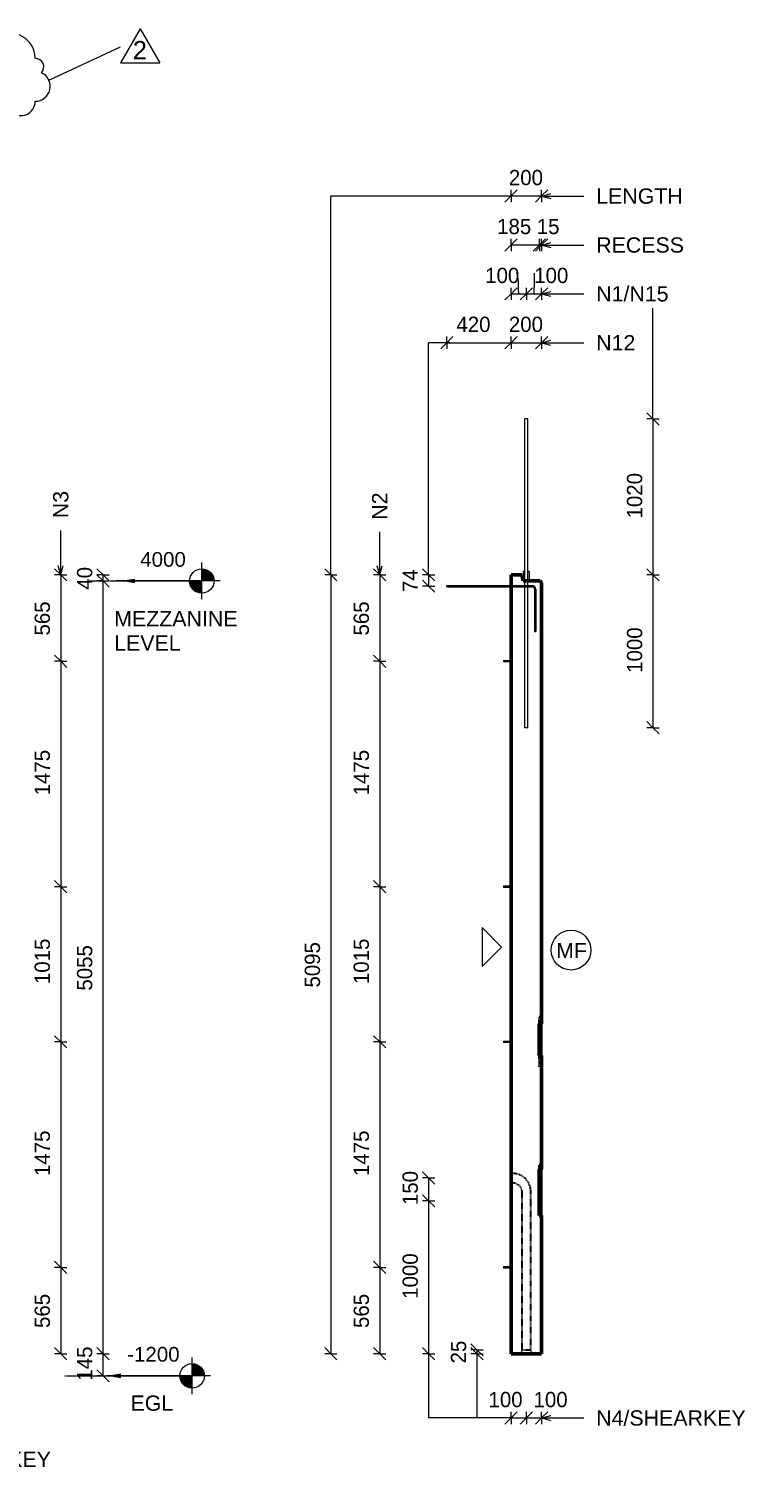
# Model space of a CAD drawing. Header units: millimetres. Extents: x -981 to 10210, y -2138 to 7756.
# Drawn here: x 5523 to 10210, y -2138 to 7272 of the extents above; entities that cross this region are included whole.
import ezdxf

# ---------------------------------------------------------------- set-up
doc = ezdxf.new("R2010")
doc.units = ezdxf.units.MM
doc.linetypes.add('Dash', pattern=[6.36, 3.18, -3.18])
doc.linetypes.add('Hidden', pattern=[7.14, 4.76, -2.38])
for name, color, linetype, lineweight in [('A-ANNO-DIMS', 211, 'Continuous', 9), ('A-ANNO-DIMS-40', 211, 'Continuous', 9), ('A-DETL-HDLN', 90, 'Hidden', 18), ('A-DETL-THIN', 151, 'Continuous', 18), ('A-GENM', 13, 'Continuous', 18), ('A-WALL', 113, 'Continuous', 25), ('A-WALL-HDLN', 110, 'Dash', 25), ('G-ANNO-DIMS', 111, 'Continuous', 9), ('G-ANNO-REVC', 71, 'Continuous', 9), ('G-ANNO-REVC-IDEN', 71, 'Continuous', 9), ('G-ANNO-TEXT', 231, 'Continuous', 9), ('S-RBAR', 171, 'Continuous', 18)]:
    doc.layers.add(name, color=color, linetype=linetype, lineweight=lineweight)
doc.styles.add('Arial_1', font='arial.ttf', dxfattribs={"height": 100})
doc.styles.add('Arial_2', font='arial.ttf', dxfattribs={"height": 96})
doc.styles.add('Arial_3', font='arial.ttf', dxfattribs={"height": 120})
doc.styles.add('Nirmala UI Semilight', font='NirmalaS.ttf', dxfattribs={"height": 100})
doc.dimstyles.new('Arrow_Filled_-_2_5_NI_UI', dxfattribs={"dimscale": 304.8, "dimtxt": 104.736395, "dimasz": 0.262467, "dimexe": 0.131234, "dimexo": 0.0625, "dimgap": 0.131234, "dimtad": 1, "dimdec": 4, "dimzin": 0, "dimdsep": 46, "dimtxsty": 'Nirmala UI Semilight', "dimblk1": 'OBLIQUE', "dimblk2": 'OBLIQUE', "dimsah": 1, "dimcen": 0.09, "dimazin": 0, "dimtfac": 1, "dimtdec": 4, "dimtix": 1, "dimtmove": 0, "dimatfit": 3, "dimfxl": 0.131234, "dimfxlon": 1, "dimtvp": 1, "dimtolj": 1, "dimtzin": 0, "dimarcsym": 2})
doc.dimstyles.new('Arrow_Filled_-_2_5_NI_UI_1', dxfattribs={"dimscale": 304.8, "dimtxt": 104.736395, "dimasz": 0.262467, "dimexe": 0.131234, "dimexo": 0.0625, "dimgap": 0.131234, "dimtad": 1, "dimdec": 4, "dimzin": 0, "dimdsep": 46, "dimtxsty": 'Nirmala UI Semilight', "dimblk1": 'OBLIQUE', "dimblk2": 'OBLIQUE', "dimsah": 1, "dimcen": 0.09, "dimazin": 0, "dimtfac": 1, "dimtdec": 4, "dimtix": 1, "dimtmove": 1, "dimatfit": 3, "dimfxl": 0.131234, "dimfxlon": 1, "dimtvp": 1, "dimtolj": 1, "dimtzin": 0, "dimarcsym": 2})
doc.dimstyles.new('Arrow_Filled_-_2_5_NI_UI_2', dxfattribs={"dimscale": 304.8, "dimtxt": 104.736395, "dimasz": 0.262467, "dimexe": 0.131234, "dimexo": 0.0625, "dimgap": 0.131234, "dimtad": 1, "dimdec": 4, "dimzin": 0, "dimdsep": 46, "dimtxsty": 'Nirmala UI Semilight', "dimblk1": 'OBLIQUE', "dimblk2": 'OBLIQUE', "dimsah": 1, "dimcen": 0.09, "dimazin": 0, "dimtfac": 1, "dimtdec": 4, "dimtix": 1, "dimtmove": 2, "dimatfit": 3, "dimfxl": 0.131234, "dimfxlon": 1, "dimtvp": 1, "dimtolj": 1, "dimtzin": 0, "dimarcsym": 2})

# ---------------------------------------------------------------- blocks, each defined once
blk = doc.blocks.new('RR spread anchor face based - RR-SA-2_5-150-1726819-Elevation Right')
at = {"layer": 'A-GENM'}
for p, q in [((17885.4, 3140), (17890.4, 3140)), ((17885.4, 3140), (17885.4, 3130)), ((17890.4, 3130), (17885.4, 3130)), ((17890.4, 3140), (17935.4, 3140)), ((17890.4, 3140), (17890.4, 3130)), ((17935.4, 3130), (17890.4, 3130))]:
    blk.add_line(p, q, dxfattribs=at)
blk = doc.blocks.new('RR spread anchor face based - RR-SA-4_0-180-1726831-Elevation Right')
at = {"layer": 'A-GENM'}
for p, q in [((18017.9, 3722.8), (18015.4, 3717.8)), ((18015.4, 3717.8), (18015.4, 3660.2)), ((18025.4, 3722.8), (18017.9, 3722.8)), ((18052.9, 3722.8), (18045.4, 3722.8)), ((18055.4, 3717.8), (18052.9, 3722.8)), ((18055.4, 3660), (18055.4, 3717.8))]:
    blk.add_line(p, q, dxfattribs=at)
blk = doc.blocks.new('Spot Elevations - M_Spot Elevation - Target Filled-10609-Elevation Front')
at = {"layer": 'G-ANNO-DIMS'}
h = blk.add_hatch(color=256, dxfattribs=at)
edge = h.paths.add_edge_path()
edge.add_line((6591.6, -1540), (6671.6, -1540))
edge.add_arc((6591.6, -1540), 80, 0, 90)
edge.add_line((6591.6, -1460), (6591.6, -1540))
h = blk.add_hatch(color=256, dxfattribs=at)
edge = h.paths.add_edge_path()
edge.add_line((6591.6, -1540), (6511.6, -1540))
edge.add_arc((6591.6, -1540), 80, 180, 270)
edge.add_line((6591.6, -1620), (6591.6, -1540))
for p, q in [((6591.6, -1660), (6591.6, -1420)), ((6711.6, -1540), (6031.6, -1540))]:
    blk.add_line(p, q, dxfattribs=at)
blk.add_circle((6591.6, -1540), 80, dxfattribs=at)
blk = doc.blocks.new('DIMBLOCK56-Elevation Front')
at = {"layer": 'A-ANNO-DIMS-40'}
for p, q in [((6008.9, -1395), (5968.9, -1355)), ((6008.9, -1395), (5968.9, -1395)), ((6008.9, -1540), (6008.9, -1395)), ((6008.9, -1395), (6048.9, -1435)), ((6008.9, -1395), (6048.9, -1395)), ((6008.9, -1540), (5968.9, -1500)), ((6008.9, -1540), (5968.9, -1540)), ((6008.9, -1540), (6048.9, -1580)), ((6008.9, -1540), (6048.9, -1540))]:
    blk.add_line(p, q, dxfattribs=at)
at = {"layer": 'A-ANNO-DIMS-40', "color": 0, "insert": (5838.4, -1571.3), "char_height": 100, "width": 249.082, "attachment_point": 1, "rotation": 90, "line_spacing_factor": 1.142579, "style": 'Nirmala UI Semilight'}
blk.add_mtext('145', dxfattribs=at)
blk = doc.blocks.new('_Oblique')
at = {"color": 0, "linetype": 'ByBlock', "lineweight": -2}
blk.add_line((-0.5, -0.5), (0.5, 0.5), dxfattribs=at)
blk = doc.blocks.new('DIMBLOCK57-Elevation Front')
at = {"layer": 'A-ANNO-DIMS-40'}
for p, q in [((6008.9, 3660), (5968.9, 3700)), ((6008.9, 3660), (5968.9, 3660)), ((6008.9, -1395), (6008.9, 3660)), ((6008.9, 3660), (6048.9, 3620)), ((6008.9, 3660), (6048.9, 3660)), ((6008.9, -1395), (5968.9, -1355)), ((6008.9, -1395), (5968.9, -1395)), ((6008.9, -1395), (6048.9, -1435)), ((6008.9, -1395), (6048.9, -1395))]:
    blk.add_line(p, q, dxfattribs=at)
at = {"layer": 'A-ANNO-DIMS-40', "color": 0, "insert": (5838.4, 980.2), "char_height": 100, "width": 365.625, "attachment_point": 1, "rotation": 90, "line_spacing_factor": 1.142579, "style": 'Nirmala UI Semilight'}
blk.add_mtext('5055', dxfattribs=at)
blk = doc.blocks.new('DIMBLOCK58-Elevation Front')
at = {"layer": 'A-ANNO-DIMS-40'}
for p, q in [((6008.9, 3700), (5968.9, 3740)), ((6008.9, 3700), (5968.9, 3700)), ((6008.9, 3660), (5968.9, 3700)), ((6008.9, 3660), (6008.9, 3700)), ((6008.9, 3700), (6048.9, 3660)), ((6008.9, 3700), (6048.9, 3700)), ((6008.9, 3660), (5968.9, 3660)), ((6008.9, 3660), (6048.9, 3620)), ((6008.9, 3660), (6048.9, 3660))]:
    blk.add_line(p, q, dxfattribs=at)
at = {"layer": 'A-ANNO-DIMS-40', "color": 0, "insert": (5838.4, 3602.9), "char_height": 100, "width": 185.098, "attachment_point": 1, "rotation": 90, "line_spacing_factor": 1.142579, "style": 'Nirmala UI Semilight'}
blk.add_mtext('40', dxfattribs=at)
blk = doc.blocks.new('DIMBLOCK59-Elevation Front')
at = {"layer": 'A-ANNO-DIMS-40'}
for p, q in [((5731.8, 3700), (5691.8, 3740)), ((5731.8, 3700), (5691.8, 3700)), ((5731.8, 3700), (5731.8, 3135)), ((5731.8, 3700), (5771.8, 3660)), ((5731.8, 3700), (5771.8, 3700)), ((5731.8, 3135), (5691.8, 3175)), ((5731.8, 3135), (5691.8, 3135)), ((5731.8, 3135), (5771.8, 3095)), ((5731.8, 3135), (5771.8, 3135))]:
    blk.add_line(p, q, dxfattribs=at)
at = {"layer": 'A-ANNO-DIMS-40', "color": 0, "insert": (5561.3, 3303.2), "char_height": 100, "width": 274.219, "attachment_point": 1, "rotation": 90, "line_spacing_factor": 1.142579, "style": 'Nirmala UI Semilight'}
blk.add_mtext('565', dxfattribs=at)
blk = doc.blocks.new('DIMBLOCK60-Elevation Front')
at = {"layer": 'A-ANNO-DIMS-40'}
for p, q in [((5731.8, 3135), (5691.8, 3175)), ((5731.8, 3135), (5691.8, 3135)), ((5731.8, 3135), (5731.8, 1660)), ((5731.8, 3135), (5771.8, 3095)), ((5731.8, 3135), (5771.8, 3135)), ((5731.8, 1660), (5691.8, 1700)), ((5731.8, 1660), (5691.8, 1660)), ((5731.8, 1660), (5771.8, 1620)), ((5731.8, 1660), (5771.8, 1660))]:
    blk.add_line(p, q, dxfattribs=at)
at = {"layer": 'A-ANNO-DIMS-40', "color": 0, "insert": (5561.3, 2257.5), "char_height": 100, "width": 335.918, "attachment_point": 1, "rotation": 90, "line_spacing_factor": 1.142579, "style": 'Nirmala UI Semilight'}
blk.add_mtext('1475', dxfattribs=at)
blk = doc.blocks.new('DIMBLOCK61-Elevation Front')
at = {"layer": 'A-ANNO-DIMS-40'}
for p, q in [((5731.8, 1660), (5691.8, 1700)), ((5731.8, 1660), (5691.8, 1660)), ((5731.8, 1660), (5731.8, 644.9)), ((5731.8, 1660), (5771.8, 1620)), ((5731.8, 1660), (5771.8, 1660)), ((5731.8, 644.9), (5691.8, 684.9)), ((5731.8, 644.9), (5691.8, 644.9)), ((5731.8, 644.9), (5771.8, 604.9)), ((5731.8, 644.9), (5771.8, 644.9))]:
    blk.add_line(p, q, dxfattribs=at)
at = {"layer": 'A-ANNO-DIMS-40', "color": 0, "insert": (5561.3, 1023), "char_height": 100, "width": 310.781, "attachment_point": 1, "rotation": 90, "line_spacing_factor": 1.142579, "style": 'Nirmala UI Semilight'}
blk.add_mtext('1015', dxfattribs=at)
blk = doc.blocks.new('DIMBLOCK62-Elevation Front')
at = {"layer": 'A-ANNO-DIMS-40'}
for p, q in [((5731.8, 644.9), (5691.8, 684.9)), ((5731.8, 644.9), (5691.8, 644.9)), ((5731.8, 644.9), (5731.8, -830.1)), ((5731.8, 644.9), (5771.8, 604.9)), ((5731.8, 644.9), (5771.8, 644.9)), ((5731.8, -830.1), (5691.8, -790.1)), ((5731.8, -830.1), (5691.8, -830.1)), ((5731.8, -830.1), (5771.8, -870.1)), ((5731.8, -830.1), (5771.8, -830.1))]:
    blk.add_line(p, q, dxfattribs=at)
at = {"layer": 'A-ANNO-DIMS-40', "color": 0, "insert": (5561.3, -232.6), "char_height": 100, "width": 335.918, "attachment_point": 1, "rotation": 90, "line_spacing_factor": 1.142579, "style": 'Nirmala UI Semilight'}
blk.add_mtext('1475', dxfattribs=at)
blk = doc.blocks.new('DIMBLOCK63-Elevation Front')
at = {"layer": 'A-ANNO-DIMS-40'}
for p, q in [((5731.8, -830.1), (5691.8, -790.1)), ((5731.8, -830.1), (5691.8, -830.1)), ((5731.8, -830.1), (5731.8, -1395)), ((5731.8, -830.1), (5771.8, -870.1)), ((5731.8, -830.1), (5771.8, -830.1)), ((5731.8, -1395), (5691.8, -1355)), ((5731.8, -1395), (5691.8, -1395)), ((5731.8, -1395), (5771.8, -1435)), ((5731.8, -1395), (5771.8, -1395))]:
    blk.add_line(p, q, dxfattribs=at)
at = {"layer": 'A-ANNO-DIMS-40', "color": 0, "insert": (5561.3, -1226.8), "char_height": 100, "width": 274.219, "attachment_point": 1, "rotation": 90, "line_spacing_factor": 1.142579, "style": 'Nirmala UI Semilight'}
blk.add_mtext('565', dxfattribs=at)
blk = doc.blocks.new('Family - ___-3284404-Elevation Front')
at = {"layer": 'G-ANNO-REVC'}
for centre, radius, start, end in [((4719, 7078.2), 94, 48.18969, 180), ((4930.5, 7078.2), 164.5, 0, 154.79123), ((5189, 7078.2), 94, 48.18969, 180), ((5400.5, 7078.2), 164.5, 0, 154.79123), ((4625, 6980.2), 98, 90, 244.79123), ((5565, 7022.2), 56, 318.18969, 90), ((5565, 6896.2), 98, 270, 64.79123), ((4625, 6854.2), 56, 138.18969, 270), ((4789.5, 6798.2), 164.5, 180, 334.79123), ((5001, 6798.2), 94, 228.18969, 0), ((5259.5, 6798.2), 164.5, 180, 334.79123), ((5471, 6798.2), 94, 228.18969, 0), ((4982.2, 5810.2), 189, 0, 154.79123), ((4739.2, 5810.2), 108, 48.18969, 180), ((4631.2, 5740.2), 70, 90, 244.79123), ((5171.2, 5770.2), 40, 318.18969, 90), ((5171.2, 5680.2), 70, 270, 64.79123), ((4631.2, 5650.2), 40, 138.18969, 270), ((4820.2, 5610.2), 189, 180, 334.79123), ((5063.2, 5610.2), 108, 228.18969, 0)]:
    blk.add_arc(centre, radius, start, end, dxfattribs=at)
blk = doc.blocks.new('M_Revision Tag - M_Revision Tag-33754-Elevation Front')
at = {"layer": 'G-ANNO-REVC-IDEN'}
for p, q in [((6251.4, 7272.5), (6123.1, 7050.2)), ((6251.4, 7272.5), (6379.7, 7050.2)), ((6123.1, 7050.2), (6379.7, 7050.2))]:
    blk.add_line(p, q, dxfattribs=at)
blk = doc.blocks.new('DIMBLOCK92-Elevation Right')
at = {"layer": 'A-ANNO-DIMS-40'}
for p, q in [((8678.1, 6178.5), (8718.1, 6218.5)), ((8678.1, 6178.5), (8678.1, 6218.5)), ((8878.1, 6178.5), (8918.1, 6218.5)), ((8878.1, 6178.5), (8878.1, 6218.5)), ((8678.1, 6178.5), (8638.1, 6138.5)), ((8678.1, 6178.5), (8878.1, 6178.5)), ((8678.1, 6178.5), (8678.1, 6138.5)), ((8878.1, 6178.5), (8838.1, 6138.5)), ((8878.1, 6178.5), (8878.1, 6138.5))]:
    blk.add_line(p, q, dxfattribs=at)
at = {"layer": 'A-ANNO-DIMS-40', "color": 0, "insert": (8663.8, 6349), "char_height": 100, "width": 274.219, "attachment_point": 1, "line_spacing_factor": 1.142579, "style": 'Nirmala UI Semilight'}
blk.add_mtext('200', dxfattribs=at)
blk = doc.blocks.new('DIMBLOCK93-Elevation Right')
at = {"layer": 'A-ANNO-DIMS-40'}
for p, q in [((8678.1, 5538.5), (8718.1, 5578.5)), ((8678.1, 5538.5), (8678.1, 5578.5)), ((8778.1, 5538.5), (8818.1, 5578.5)), ((8778.1, 5538.5), (8778.1, 5578.5)), ((8678.1, 5538.5), (8638.1, 5498.5)), ((8678.1, 5538.5), (8778.1, 5538.5)), ((8678.1, 5538.5), (8678.1, 5498.5)), ((8778.1, 5538.5), (8738.1, 5498.5)), ((8778.1, 5538.5), (8778.1, 5498.5))]:
    blk.add_line(p, q, dxfattribs=at)
blk.add_ellipse((8714.6, 5538.5), major_axis=(0, 135.2), ratio=0.099905, start_param=4.712389, end_param=6.283185, dxfattribs=at)
at = {"layer": 'A-ANNO-DIMS-40', "color": 0, "insert": (8508.9, 5709), "char_height": 100, "width": 246.797, "attachment_point": 1, "line_spacing_factor": 1.142579, "style": 'Nirmala UI Semilight'}
blk.add_mtext('100', dxfattribs=at)
blk = doc.blocks.new('DIMBLOCK94-Elevation Right')
at = {"layer": 'A-ANNO-DIMS-40'}
for p, q in [((8778.1, 5538.5), (8818.1, 5578.5)), ((8778.1, 5538.5), (8778.1, 5578.5)), ((8878.1, 5538.5), (8918.1, 5578.5)), ((8878.1, 5538.5), (8878.1, 5578.5)), ((8778.1, 5538.5), (8738.1, 5498.5)), ((8778.1, 5538.5), (8878.1, 5538.5)), ((8778.1, 5538.5), (8778.1, 5498.5)), ((8878.1, 5538.5), (8838.1, 5498.5)), ((8878.1, 5538.5), (8878.1, 5498.5))]:
    blk.add_line(p, q, dxfattribs=at)
blk.add_ellipse((8829.7, 5538.5), major_axis=(0, 135.2), ratio=0.011809, start_param=0, end_param=1.570796, dxfattribs=at)
at = {"layer": 'A-ANNO-DIMS-40', "color": 0, "insert": (8829.7, 5709), "char_height": 100, "width": 246.797, "attachment_point": 1, "line_spacing_factor": 1.142579, "style": 'Nirmala UI Semilight'}
blk.add_mtext('100', dxfattribs=at)
blk = doc.blocks.new('DIMBLOCK95-Elevation Right')
at = {"layer": 'A-ANNO-DIMS-40'}
for p, q in [((7498.7, 3700), (7458.7, 3740)), ((7498.7, 3700), (7458.7, 3700)), ((7498.7, 3700), (7498.7, -1395)), ((7498.7, 3700), (7538.7, 3660)), ((7498.7, 3700), (7538.7, 3700)), ((7498.7, -1395), (7458.7, -1355)), ((7498.7, -1395), (7458.7, -1395)), ((7498.7, -1395), (7538.7, -1435)), ((7498.7, -1395), (7538.7, -1395))]:
    blk.add_line(p, q, dxfattribs=at)
at = {"layer": 'A-ANNO-DIMS-40', "color": 0, "insert": (7328.2, 1000.2), "char_height": 100, "width": 365.625, "attachment_point": 1, "rotation": 90, "line_spacing_factor": 1.142579, "style": 'Nirmala UI Semilight'}
blk.add_mtext('5095', dxfattribs=at)
blk = doc.blocks.new('DIMBLOCK96-Elevation Right')
at = {"layer": 'A-ANNO-DIMS-40'}
for p, q in [((7818.7, 3700), (7778.7, 3740)), ((7818.7, 3700), (7778.7, 3700)), ((7818.7, 3700), (7818.7, 3135)), ((7818.7, 3700), (7858.7, 3660)), ((7818.7, 3700), (7858.7, 3700)), ((7818.7, 3135), (7778.7, 3175)), ((7818.7, 3135), (7778.7, 3135)), ((7818.7, 3135), (7858.7, 3095)), ((7818.7, 3135), (7858.7, 3135))]:
    blk.add_line(p, q, dxfattribs=at)
at = {"layer": 'A-ANNO-DIMS-40', "color": 0, "insert": (7648.2, 3303.2), "char_height": 100, "width": 274.219, "attachment_point": 1, "rotation": 90, "line_spacing_factor": 1.142579, "style": 'Nirmala UI Semilight'}
blk.add_mtext('565', dxfattribs=at)
blk = doc.blocks.new('DIMBLOCK97-Elevation Right')
at = {"layer": 'A-ANNO-DIMS-40'}
for p, q in [((7818.7, 3135), (7778.7, 3175)), ((7818.7, 3135), (7778.7, 3135)), ((7818.7, 3135), (7818.7, 1660)), ((7818.7, 3135), (7858.7, 3095)), ((7818.7, 3135), (7858.7, 3135)), ((7818.7, 1660), (7778.7, 1700)), ((7818.7, 1660), (7778.7, 1660)), ((7818.7, 1660), (7858.7, 1620)), ((7818.7, 1660), (7858.7, 1660))]:
    blk.add_line(p, q, dxfattribs=at)
at = {"layer": 'A-ANNO-DIMS-40', "color": 0, "insert": (7648.2, 2257.5), "char_height": 100, "width": 335.918, "attachment_point": 1, "rotation": 90, "line_spacing_factor": 1.142579, "style": 'Nirmala UI Semilight'}
blk.add_mtext('1475', dxfattribs=at)
blk = doc.blocks.new('DIMBLOCK98-Elevation Right')
at = {"layer": 'A-ANNO-DIMS-40'}
for p, q in [((7818.7, 1660), (7778.7, 1700)), ((7818.7, 1660), (7778.7, 1660)), ((7818.7, 1660), (7818.7, 644.9)), ((7818.7, 1660), (7858.7, 1620)), ((7818.7, 1660), (7858.7, 1660)), ((7818.7, 644.9), (7778.7, 684.9)), ((7818.7, 644.9), (7778.7, 644.9)), ((7818.7, 644.9), (7858.7, 604.9)), ((7818.7, 644.9), (7858.7, 644.9))]:
    blk.add_line(p, q, dxfattribs=at)
at = {"layer": 'A-ANNO-DIMS-40', "color": 0, "insert": (7648.2, 1023), "char_height": 100, "width": 310.781, "attachment_point": 1, "rotation": 90, "line_spacing_factor": 1.142579, "style": 'Nirmala UI Semilight'}
blk.add_mtext('1015', dxfattribs=at)
blk = doc.blocks.new('DIMBLOCK99-Elevation Right')
at = {"layer": 'A-ANNO-DIMS-40'}
for p, q in [((7818.7, 644.9), (7778.7, 684.9)), ((7818.7, 644.9), (7778.7, 644.9)), ((7818.7, 644.9), (7818.7, -830.1)), ((7818.7, 644.9), (7858.7, 604.9)), ((7818.7, 644.9), (7858.7, 644.9)), ((7818.7, -830.1), (7778.7, -790.1)), ((7818.7, -830.1), (7778.7, -830.1)), ((7818.7, -830.1), (7858.7, -870.1)), ((7818.7, -830.1), (7858.7, -830.1))]:
    blk.add_line(p, q, dxfattribs=at)
at = {"layer": 'A-ANNO-DIMS-40', "color": 0, "insert": (7648.2, -232.6), "char_height": 100, "width": 335.918, "attachment_point": 1, "rotation": 90, "line_spacing_factor": 1.142579, "style": 'Nirmala UI Semilight'}
blk.add_mtext('1475', dxfattribs=at)
blk = doc.blocks.new('DIMBLOCK100-Elevation Right')
at = {"layer": 'A-ANNO-DIMS-40'}
for p, q in [((7818.7, -830.1), (7778.7, -790.1)), ((7818.7, -830.1), (7778.7, -830.1)), ((7818.7, -830.1), (7818.7, -1395)), ((7818.7, -830.1), (7858.7, -870.1)), ((7818.7, -830.1), (7858.7, -830.1)), ((7818.7, -1395), (7778.7, -1355)), ((7818.7, -1395), (7778.7, -1395)), ((7818.7, -1395), (7858.7, -1435)), ((7818.7, -1395), (7858.7, -1395))]:
    blk.add_line(p, q, dxfattribs=at)
at = {"layer": 'A-ANNO-DIMS-40', "color": 0, "insert": (7648.2, -1226.8), "char_height": 100, "width": 274.219, "attachment_point": 1, "rotation": 90, "line_spacing_factor": 1.142579, "style": 'Nirmala UI Semilight'}
blk.add_mtext('565', dxfattribs=at)
blk = doc.blocks.new('DIMBLOCK101-Elevation Right')
at = {"layer": 'A-ANNO-DIMS-40'}
for p, q in [((8138.7, -245), (8098.7, -205)), ((8138.7, -245), (8098.7, -245)), ((8138.7, -245), (8138.7, -395)), ((8138.7, -245), (8178.7, -285)), ((8138.7, -245), (8178.7, -245)), ((8138.7, -395), (8098.7, -355)), ((8138.7, -395), (8098.7, -395)), ((8138.7, -395), (8178.7, -435)), ((8138.7, -395), (8178.7, -395))]:
    blk.add_line(p, q, dxfattribs=at)
at = {"layer": 'A-ANNO-DIMS-40', "color": 0, "insert": (7968.2, -422.8), "char_height": 100, "width": 246.797, "attachment_point": 1, "rotation": 90, "line_spacing_factor": 1.142579, "style": 'Nirmala UI Semilight'}
blk.add_mtext('150', dxfattribs=at)
blk = doc.blocks.new('DIMBLOCK102-Elevation Right')
at = {"layer": 'A-ANNO-DIMS-40'}
for p, q in [((8138.7, -395), (8098.7, -355)), ((8138.7, -395), (8098.7, -395)), ((8138.7, -395), (8138.7, -1395)), ((8138.7, -395), (8178.7, -435)), ((8138.7, -395), (8178.7, -395)), ((8138.7, -1395), (8098.7, -1355)), ((8138.7, -1395), (8098.7, -1395)), ((8138.7, -1395), (8178.7, -1435)), ((8138.7, -1395), (8178.7, -1395))]:
    blk.add_line(p, q, dxfattribs=at)
at = {"layer": 'A-ANNO-DIMS-40', "color": 0, "insert": (7968.2, -1035.9), "char_height": 100, "width": 338.203, "attachment_point": 1, "rotation": 90, "line_spacing_factor": 1.142579, "style": 'Nirmala UI Semilight'}
blk.add_mtext('1000', dxfattribs=at)
blk = doc.blocks.new('DIMBLOCK103-Elevation Right')
at = {"layer": 'A-ANNO-DIMS-40'}
for p, q in [((9606.5, 4720), (9566.5, 4760)), ((9606.5, 4720), (9566.5, 4720)), ((9606.5, 4720), (9606.5, 3700)), ((9606.5, 4720), (9646.5, 4680)), ((9606.5, 4720), (9646.5, 4720)), ((9606.5, 3700), (9566.5, 3740)), ((9606.5, 3700), (9566.5, 3700)), ((9606.5, 3700), (9646.5, 3660)), ((9606.5, 3700), (9646.5, 3700))]:
    blk.add_line(p, q, dxfattribs=at)
at = {"layer": 'A-ANNO-DIMS-40', "color": 0, "insert": (9436.1, 4069.1), "char_height": 100, "width": 338.203, "attachment_point": 1, "rotation": 90, "line_spacing_factor": 1.142579, "style": 'Nirmala UI Semilight'}
blk.add_mtext('1020', dxfattribs=at)
blk = doc.blocks.new('DIMBLOCK104-Elevation Right')
at = {"layer": 'A-ANNO-DIMS-40'}
for p, q in [((9606.5, 3700), (9566.5, 3740)), ((9606.5, 3700), (9566.5, 3700)), ((9606.5, 3700), (9606.5, 2700)), ((9606.5, 3700), (9646.5, 3660)), ((9606.5, 3700), (9646.5, 3700)), ((9606.5, 2700), (9566.5, 2740)), ((9606.5, 2700), (9566.5, 2700)), ((9606.5, 2700), (9646.5, 2660)), ((9606.5, 2700), (9646.5, 2700))]:
    blk.add_line(p, q, dxfattribs=at)
at = {"layer": 'A-ANNO-DIMS-40', "color": 0, "insert": (9436.1, 3059.1), "char_height": 100, "width": 338.203, "attachment_point": 1, "rotation": 90, "line_spacing_factor": 1.142579, "style": 'Nirmala UI Semilight'}
blk.add_mtext('1000', dxfattribs=at)
blk = doc.blocks.new('DIMBLOCK105-Elevation Right')
at = {"layer": 'A-ANNO-DIMS-40'}
for p, q in [((8678.1, -1815.6), (8718.1, -1775.6)), ((8678.1, -1815.6), (8678.1, -1775.6)), ((8778.1, -1815.6), (8818.1, -1775.6)), ((8778.1, -1815.6), (8778.1, -1775.6)), ((8678.1, -1815.6), (8638.1, -1855.6)), ((8678.1, -1815.6), (8778.1, -1815.6)), ((8678.1, -1815.6), (8678.1, -1855.6)), ((8778.1, -1815.6), (8738.1, -1855.6)), ((8778.1, -1815.6), (8778.1, -1855.6))]:
    blk.add_line(p, q, dxfattribs=at)
at = {"layer": 'A-ANNO-DIMS-40', "color": 0, "insert": (8530.6, -1645.1), "char_height": 100, "width": 246.797, "attachment_point": 1, "line_spacing_factor": 1.142579, "style": 'Nirmala UI Semilight'}
blk.add_mtext('100', dxfattribs=at)
blk = doc.blocks.new('DIMBLOCK106-Elevation Right')
at = {"layer": 'A-ANNO-DIMS-40'}
for p, q in [((8778.1, -1815.6), (8818.1, -1775.6)), ((8778.1, -1815.6), (8778.1, -1775.6)), ((8878.1, -1815.6), (8918.1, -1775.6)), ((8878.1, -1815.6), (8878.1, -1775.6)), ((8778.1, -1815.6), (8738.1, -1855.6)), ((8778.1, -1815.6), (8878.1, -1815.6)), ((8778.1, -1815.6), (8778.1, -1855.6)), ((8878.1, -1815.6), (8838.1, -1855.6)), ((8878.1, -1815.6), (8878.1, -1855.6))]:
    blk.add_line(p, q, dxfattribs=at)
at = {"layer": 'A-ANNO-DIMS-40', "color": 0, "insert": (8825.2, -1645.1), "char_height": 100, "width": 246.797, "attachment_point": 1, "line_spacing_factor": 1.142579, "style": 'Nirmala UI Semilight'}
blk.add_mtext('100', dxfattribs=at)
blk = doc.blocks.new('DIMBLOCK107-Elevation Right')
at = {"layer": 'A-ANNO-DIMS-40'}
for p, q in [((8454.7, -1370), (8414.7, -1330)), ((8454.7, -1395), (8414.7, -1355)), ((8454.7, -1370), (8414.7, -1370)), ((8454.7, -1395), (8414.7, -1395)), ((8454.7, -1370), (8454.7, -1395)), ((8454.7, -1370), (8494.7, -1410)), ((8454.7, -1370), (8494.7, -1370)), ((8454.7, -1395), (8494.7, -1435)), ((8454.7, -1395), (8494.7, -1395))]:
    blk.add_line(p, q, dxfattribs=at)
at = {"layer": 'A-ANNO-DIMS-40', "color": 0, "insert": (8284.2, -1458.7), "char_height": 100, "width": 182.813, "attachment_point": 1, "rotation": 90, "line_spacing_factor": 1.142579, "style": 'Nirmala UI Semilight'}
blk.add_mtext('25', dxfattribs=at)
blk = doc.blocks.new('DIMBLOCK108-Elevation Right')
at = {"layer": 'A-ANNO-DIMS-40'}
for p, q in [((8138.7, 3700), (8098.7, 3740)), ((8138.7, 3700), (8098.7, 3700)), ((8138.7, 3700), (8138.7, 3626)), ((8138.7, 3700), (8178.7, 3660)), ((8138.7, 3700), (8178.7, 3700)), ((8138.7, 3626), (8098.7, 3666)), ((8138.7, 3626), (8098.7, 3626)), ((8138.7, 3626), (8178.7, 3586)), ((8138.7, 3626), (8178.7, 3626))]:
    blk.add_line(p, q, dxfattribs=at)
at = {"layer": 'A-ANNO-DIMS-40', "color": 0, "insert": (7968.2, 3587.8), "char_height": 100, "width": 180.527, "attachment_point": 1, "rotation": 90, "line_spacing_factor": 1.142579, "style": 'Nirmala UI Semilight'}
blk.add_mtext('74', dxfattribs=at)
blk = doc.blocks.new('DIMBLOCK109-Elevation Right')
at = {"layer": 'A-ANNO-DIMS-40'}
for p, q in [((8258.1, 5218.5), (8218.1, 5178.5)), ((8258.1, 5218.5), (8298.1, 5258.5)), ((8258.1, 5218.5), (8258.1, 5258.5)), ((8258.1, 5218.5), (8678.1, 5218.5)), ((8258.1, 5218.5), (8258.1, 5178.5)), ((8678.1, 5218.5), (8638.1, 5178.5)), ((8678.1, 5218.5), (8718.1, 5258.5)), ((8678.1, 5218.5), (8678.1, 5258.5)), ((8678.1, 5218.5), (8678.1, 5178.5))]:
    blk.add_line(p, q, dxfattribs=at)
at = {"layer": 'A-ANNO-DIMS-40', "color": 0, "insert": (8320.5, 5389), "char_height": 100, "width": 276.504, "attachment_point": 1, "line_spacing_factor": 1.142579, "style": 'Nirmala UI Semilight'}
blk.add_mtext('420', dxfattribs=at)
blk = doc.blocks.new('DIMBLOCK110-Elevation Right')
at = {"layer": 'A-ANNO-DIMS-40'}
for p, q in [((8678.1, 5218.5), (8638.1, 5178.5)), ((8678.1, 5218.5), (8718.1, 5258.5)), ((8678.1, 5218.5), (8678.1, 5258.5)), ((8678.1, 5218.5), (8878.1, 5218.5)), ((8678.1, 5218.5), (8678.1, 5178.5)), ((8878.1, 5218.5), (8838.1, 5178.5)), ((8878.1, 5218.5), (8918.1, 5258.5)), ((8878.1, 5218.5), (8878.1, 5258.5)), ((8878.1, 5218.5), (8878.1, 5178.5))]:
    blk.add_line(p, q, dxfattribs=at)
at = {"layer": 'A-ANNO-DIMS-40', "color": 0, "insert": (8663.8, 5389), "char_height": 100, "width": 274.219, "attachment_point": 1, "line_spacing_factor": 1.142579, "style": 'Nirmala UI Semilight'}
blk.add_mtext('200', dxfattribs=at)
blk = doc.blocks.new('DIMBLOCK111-Elevation Right')
at = {"layer": 'A-ANNO-DIMS-40'}
for p, q in [((8678.1, 5858.5), (8638.1, 5818.5)), ((8678.1, 5858.5), (8718.1, 5898.5)), ((8678.1, 5858.5), (8678.1, 5898.5)), ((8678.1, 5858.5), (8863.1, 5858.5)), ((8678.1, 5858.5), (8678.1, 5818.5)), ((8863.1, 5858.5), (8823.1, 5818.5)), ((8863.1, 5858.5), (8903.1, 5898.5)), ((8863.1, 5858.5), (8863.1, 5898.5)), ((8863.1, 5858.5), (8863.1, 5818.5))]:
    blk.add_line(p, q, dxfattribs=at)
at = {"layer": 'A-ANNO-DIMS-40', "color": 0, "insert": (8587.1, 6029), "char_height": 100, "width": 246.797, "attachment_point": 1, "line_spacing_factor": 1.142579, "style": 'Nirmala UI Semilight'}
blk.add_mtext('185', dxfattribs=at)
blk = doc.blocks.new('DIMBLOCK112-Elevation Right')
at = {"layer": 'A-ANNO-DIMS-40'}
for p, q in [((8863.1, 5858.5), (8823.1, 5818.5)), ((8878.1, 5858.5), (8838.1, 5818.5)), ((8863.1, 5858.5), (8903.1, 5898.5)), ((8863.1, 5858.5), (8863.1, 5898.5)), ((8863.1, 5858.5), (8878.1, 5858.5)), ((8863.1, 5858.5), (8863.1, 5818.5)), ((8878.1, 5858.5), (8918.1, 5898.5)), ((8878.1, 5858.5), (8878.1, 5898.5)), ((8878.1, 5858.5), (8878.1, 5818.5))]:
    blk.add_line(p, q, dxfattribs=at)
at = {"layer": 'A-ANNO-DIMS-40', "color": 0, "insert": (8846.4, 6029), "char_height": 100, "width": 155.391, "attachment_point": 1, "line_spacing_factor": 1.142579, "style": 'Nirmala UI Semilight'}
blk.add_mtext('15', dxfattribs=at)

msp = doc.modelspace()

# ---------------------------------------------------------------- hatches: boundary and pattern name
at = {"layer": 'G-ANNO-DIMS'}
for points in [[(6154.37111, 3660), (6214.37111, 3649.42038), (6214.37111, 3670.57962)], [(6063.56541, -1540), (6123.56541, -1550.57962), (6123.56541, -1529.42038)]]:
    msp.add_hatch(color=256, dxfattribs=at).paths.add_polyline_path(points)

# ---------------------------------------------------------------- linework, layer by layer
at = {"layer": 'A-DETL-HDLN'}
for p, q in [((5918.8071, 3660), (6558.8071, 3660)), ((5758.8071, -1540), (6558.8071, -1540))]:
    msp.add_line(p, q, dxfattribs=at)
at = {"layer": 'A-DETL-THIN'}
for p, q in [((7498.65976, 3700), (7498.65976, 6177.85942)), ((8723.74501, 6177.85942), (7498.65976, 6177.85942)), ((9606.5272, 4720), (9606.5272, 5445)), ((8138.65976, 3700), (8138.65976, 5218.49129)), ((8278.06229, 5218.49129), (8138.65976, 5218.49129)), ((8488.1036, 1392.70859), (8488.1036, 1138.15015)), ((8615.38282, 1265.42937), (8488.1036, 1392.70859)), ((8488.1036, 1138.15015), (8615.38282, 1265.42937)), ((8138.65976, -1395), (8138.65976, -1815.6037)), ((8454.67027, -1395), (8454.67027, -1815.6037)), ((8678.06229, -1815.6037), (8138.65976, -1815.6037))]:
    msp.add_line(p, q, dxfattribs=at)
msp.add_circle((9070.53775, 1245.08278), 130, dxfattribs=at)
at = {"layer": 'A-WALL', "lineweight": 50}
for p, q in [((8748.06001, 3700), (8678.06229, 3700)), ((8678.06229, 3700), (8678.06229, 3630)), ((8758.06001, 3660), (8748.06001, 3700)), ((8678.06229, 3622), (8678.06229, -1395)), ((8868.06229, 3660), (8758.06001, 3660)), ((8878.06229, 3650), (8868.06229, 3660)), ((8878.06229, 763.58503), (8878.06229, 3650)), ((8863.06229, 555.51103), (8863.06229, 763.58503)), ((8863.06229, 763.58503), (8878.06229, 763.58503)), ((8878.06229, 555.51103), (8863.06229, 555.51103)), ((8878.06229, -190.35275), (8878.06229, 555.51103)), ((8863.06229, -490.21031), (8863.06229, -190.59441)), ((8863.06229, -190.59441), (8878.06229, -190.59441)), ((8878.06229, -190.59441), (8878.06229, -190.45197)), ((8878.06229, -490.21031), (8863.06229, -490.21031)), ((8878.06229, -490.35275), (8878.06229, -490.21031)), ((8878.06229, -1395), (8878.06229, -490.45197)), ((8678.06229, -1395), (8878.06229, -1395))]:
    msp.add_line(p, q, dxfattribs=at)
at = {"layer": 'A-WALL'}
for p, q in [((8878.06229, 763.58503), (8878.06229, 555.51103)), ((8878.06229, -190.40236), (8863.06229, -190.40236)), ((8878.06229, -192.85331), (8878.06229, -487.95141)), ((8863.06229, -490.40236), (8878.06229, -490.40236))]:
    msp.add_line(p, q, dxfattribs=at)
at = {"layer": 'A-WALL-HDLN'}
for p, q in [((8878.01268, 809.54803), (8863.06229, 809.54803)), ((8863.06229, 763.58503), (8863.06229, 809.54803)), ((8863.06229, 509.54803), (8863.06229, 555.45448)), ((8863.06229, 509.54803), (8878.01268, 509.54803)), ((8863.06229, 481.89517), (8863.06229, 508.72873)), ((8878.01268, -159.94055), (8863.06229, -159.94055)), ((8863.06229, -189.3486), (8863.06229, -159.94055)), ((8863.06229, -167.39877), (8863.06229, -162.21939)), ((8688.06229, -215), (8678.06229, -215)), ((8678.06229, -275), (8688.06229, -275)), ((8863.06229, -190.59441), (8863.06229, -190.40236)), ((8878.06229, -190.42397), (8878.06229, -192.85331)), ((8748.06229, -335), (8748.06229, -1376.25)), ((8808.06229, -1376.25), (8808.06229, -335)), ((8863.1119, -459.94055), (8878.06229, -459.94055)), ((8863.06229, -490.40236), (8863.06229, -490.21031)), ((8878.06229, -487.95141), (8878.06229, -490.38075)), ((8748.04391, -1376.29595), (8740.58213, -1394.95039)), ((8750.56229, -1370), (8805.56229, -1370)), ((8808.08067, -1376.29595), (8815.54245, -1394.95039))]:
    msp.add_line(p, q, dxfattribs=at)
at = {"layer": 'A-WALL-HDLN', "flags": 128}
for points in [[(8808.06229, -335), (8803.95273, -303.86472), (8791.90553, -274.86197), (8772.74582, -249.97824), (8747.78592, -230.91788), (8718.73538, -218.98637), (8688.06229, -215)], [(8688.06229, -275), (8709.8252, -279.086), (8728.624, -290.78747), (8741.8983, -308.51068), (8747.84015, -329.84174), (8748.06229, -335)], [(8750.56229, -1370), (8749.47725, -1372.71259), (8748.69394, -1374.67088), (8748.22062, -1375.85417), (8748.07785, -1376.21069)], [(8808.04673, -1376.21069), (8807.90396, -1375.85417), (8807.43064, -1374.67088), (8806.64733, -1372.71259), (8805.56229, -1370)]]:
    msp.add_lwpolyline(points, dxfattribs=at)
at = {"layer": 'G-ANNO-DIMS'}
for p, q in [((6214.37111, 3670.57962), (6154.37111, 3660)), ((6214.37111, 3649.42038), (6214.37111, 3670.57962)), ((6154.37111, 3660), (6214.37111, 3649.42038)), ((6154.37111, 3660), (6399.39581, 3660)), ((6399.39581, 3660), (6655.07376, 3660)), ((6123.56541, -1529.42038), (6063.56541, -1540)), ((6063.56541, -1540), (6123.56541, -1550.57962)), ((6063.56541, -1540), (6304.42145, -1540)), ((6123.56541, -1550.57962), (6123.56541, -1529.42038)), ((6304.42145, -1540), (6591.59596, -1540))]:
    msp.add_line(p, q, dxfattribs=at)
at = {"layer": 'G-ANNO-REVC-IDEN'}
msp.add_line((5654.00351, 6937.32009), (6123.10837, 7154.02332), dxfattribs=at)
at = {"layer": 'G-ANNO-TEXT', "color": 7}
for p, q in [((8879.05763, 6177.92217), (8939.05763, 6193.99912)), ((8879.05763, 6177.92217), (8939.05763, 6161.84521)), ((8879.05763, 6177.92217), (9155.03954, 6177.92217)), ((8879.05763, 5857.92217), (8939.05763, 5873.99912)), ((8879.05763, 5857.92217), (8939.05763, 5841.84521)), ((8879.05763, 5857.92217), (9155.03954, 5857.92217)), ((8877.9666, 5538.55403), (8937.9666, 5554.63098)), ((8877.9666, 5538.55403), (8937.9666, 5522.47708)), ((8877.9666, 5538.55403), (9155.03954, 5538.55403)), ((8877.9666, 5218.55403), (8937.9666, 5234.63098)), ((8877.9666, 5218.55403), (8937.9666, 5202.47708)), ((8877.9666, 5218.55403), (9155.03954, 5218.55403)), ((5731.71177, 3698.31677), (5731.71177, 3990.82523)), ((7818.70834, 3699.76932), (7818.70834, 3980.63535)), ((5731.71177, 3698.31677), (5715.63482, 3758.31677)), ((5731.71177, 3698.31677), (5747.78872, 3758.31677)), ((7818.70834, 3699.76932), (7802.63139, 3759.76932)), ((7818.70834, 3699.76932), (7834.78529, 3759.76932)), ((8877.9666, -1815.54096), (8937.9666, -1799.46401)), ((8877.9666, -1815.54096), (8937.9666, -1831.61791)), ((8877.9666, -1815.54096), (9155.03954, -1815.54096))]:
    msp.add_line(p, q, dxfattribs=at)
at = {"layer": 'S-RBAR'}
for p, q in [((8788.06229, 4720), (8768.06229, 4720)), ((8768.06229, 3630), (8768.06229, 4720)), ((8788.06229, 3630), (8788.06229, 4720)), ((8258.06229, 3630), (8815.7652, 3630)), ((8258.06229, 3622), (8258.06229, 3630)), ((8258.06229, 3622), (8815.7652, 3622)), ((8768.06229, 2700), (8768.06229, 3622)), ((8788.06229, 2700), (8788.06229, 3622)), ((8831.7652, 3606), (8831.7652, 3330)), ((8839.7652, 3606), (8839.7652, 3330)), ((8831.7652, 3330), (8839.7652, 3330)), ((8788.06229, 2700), (8768.06229, 2700))]:
    msp.add_line(p, q, dxfattribs=at)
for radius in [24, 16]:
    msp.add_arc((8815.7652, 3606), radius, 0, 90, dxfattribs=at)

# ---------------------------------------------------------------- block references
at = {"layer": 'A-GENM'}
for name, p in [('RR spread anchor face based - RR-SA-4_0-180-1726831-Elevation Right', (-9257.36821, 0)), ('RR spread anchor face based - RR-SA-2_5-150-1726819-Elevation Right', (-9257.36821, 0)), ('RR spread anchor face based - RR-SA-2_5-150-1726819-Elevation Right', (-9257.36821, -1475)), ('RR spread anchor face based - RR-SA-2_5-150-1726819-Elevation Right', (-9257.36821, -2490.1)), ('RR spread anchor face based - RR-SA-2_5-150-1726819-Elevation Right', (-9257.36821, -3965.1))]:
    msp.add_blockref(name, p, dxfattribs=at)
at = {"layer": 'G-ANNO-DIMS'}
for p in [(63.47781, 5200), (0, 0)]:
    msp.add_blockref('Spot Elevations - M_Spot Elevation - Target Filled-10609-Elevation Front', p, dxfattribs=at)
at = {"layer": 'G-ANNO-REVC'}
msp.add_blockref('Family - ___-3284404-Elevation Front', (0, 0), dxfattribs=at)
at = {"layer": 'G-ANNO-REVC-IDEN'}
msp.add_blockref('M_Revision Tag - M_Revision Tag-33754-Elevation Front', (0, 0), dxfattribs=at)

# ---------------------------------------------------------------- texts
at = {"layer": 'G-ANNO-REVC-IDEN', "insert": (6203.32473, 7192.49051), "char_height": 120, "width": 115.443, "attachment_point": 1, "style": 'Arial_3'}
msp.add_mtext('2', dxfattribs=at)
at = {"layer": 'G-ANNO-TEXT', "color": 7, "char_height": 100, "attachment_point": 1, "style": 'Arial_1'}
for s, insert, width in [('LENGTH', (9235.03954, 6227.92217), 686.2445), ('RECESS', (9235.03954, 5907.92217), 692.658), ('N1/N15', (9235.03954, 5588.55403), 570.8015), ('N12', (9235.03954, 5268.55403), 307.848), ('MEZZANINE', (6081.50899, 3463.42766), 971.64525), ('LEVEL', (6081.50899, 3304.67766), 522.70025), ('MF', (8972.96539, 1292.56179), 240.50625), ('EGL', (6188.64642, -1668.45538), 336.70875), ('N4/SHEARKEY', (9235.03954, -1765.54096), 1180.084), ('N4/SHEARKEY', (4689.63233, -2036.30119), 1180.084)]:
    msp.add_mtext(s, dxfattribs=dict(at, insert=insert, width=width))
at = {"layer": 'G-ANNO-TEXT', "color": 7, "char_height": 100, "width": 214.85225, "attachment_point": 1, "rotation": 90, "style": 'Arial_1'}
for s, insert in [('N3', (5681.71177, 4070.82523)), ('N2', (7768.70834, 4060.63535))]:
    msp.add_mtext(s, dxfattribs=dict(at, insert=insert))

# ---------------------------------------------------------------- dimensions: what is measured, and where the dimension line sits
at = {"layer": 'A-ANNO-DIMS'}
for base, p1, p2, picture, middle in [((8878.06229, 6178.49129), (8678.06229, 6138.49129), (8878.06229, 6138.49129), 'DIMBLOCK92-Elevation Right', (8778.06229, 6270.16493)), ((8878.06229, 5218.49129), (8678.06229, 5178.49129), (8878.06229, 5178.49129), 'DIMBLOCK110-Elevation Right', (8778.06229, 5310.16493))]:
    dim = msp.add_linear_dim(base=base, p1=p1, p2=p2, dimstyle='Arrow_Filled_-_2_5_NI_UI', override={"dimpost": '<>', "dimfxl": 200}, dxfattribs=at)
    dim.commit()
    dim.dimension.update_dxf_attribs({"geometry": picture, "text_midpoint": middle})
for base, p1, p2, dimstyle, override, picture, middle in [((8863.06229, 5858.49129), (8678.06229, 5818.49129), (8863.06229, 5818.49129), 'Arrow_Filled_-_2_5_NI_UI_2', {"dimpost": '<>', "dimfxl": 185}, 'DIMBLOCK111-Elevation Right', (8710.50646, 5962.29339)), ((8878.06229, 5858.49129), (8863.06229, 5818.49129), (8878.06229, 5818.49129), 'Arrow_Filled_-_2_5_NI_UI_2', {"dimpost": '<>', "dimfxl": 15}, 'DIMBLOCK112-Elevation Right', (8924.08814, 5962.29339)), ((8778.06229, 5538.49129), (8678.06229, 5498.49129), (8778.06229, 5498.49129), 'Arrow_Filled_-_2_5_NI_UI_1', {"dimpost": '<>', "dimfxl": 100}, 'DIMBLOCK93-Elevation Right', (8632.28791, 5642.29339)), ((8878.06229, 5538.49129), (8778.06229, 5498.49129), (8878.06229, 5498.49129), 'Arrow_Filled_-_2_5_NI_UI_1', {"dimpost": '<>', "dimfxl": 100}, 'DIMBLOCK94-Elevation Right', (8953.05752, 5642.29339)), ((8678.06229, 5218.49129), (8258.06229, 5178.49129), (8678.06229, 5178.49129), 'Arrow_Filled_-_2_5_NI_UI_2', {"dimpost": '<>', "dimfxl": 420}, 'DIMBLOCK109-Elevation Right', (8458.70452, 5322.29339)), ((8778.06229, -1815.6037), (8678.06229, -1775.6037), (8778.06229, -1775.6037), 'Arrow_Filled_-_2_5_NI_UI_2', {"dimpost": '<>', "dimfxl": 100}, 'DIMBLOCK105-Elevation Right', (8653.99517, -1711.8016)), ((8878.06229, -1815.6037), (8778.06229, -1775.6037), (8878.06229, -1775.6037), 'Arrow_Filled_-_2_5_NI_UI_2', {"dimpost": '<>', "dimfxl": 100}, 'DIMBLOCK106-Elevation Right', (8948.6438, -1711.8016))]:
    dim = msp.add_linear_dim(base=base, p1=p1, p2=p2, dimstyle=dimstyle, override=override, dxfattribs=at)
    dim.commit()
    dim.dimension.update_dxf_attribs({"geometry": picture, "text_midpoint": middle, "dimtype": 160})
for base, p1, p2, override, picture, middle in [((9606.5272, 3700), (9566.5272, 4720), (9566.5272, 3700), {"dimpost": '<>', "dimfxl": 1020}, 'DIMBLOCK103-Elevation Right', (9514.57462, 4210)), ((6008.88535, 3700), (5968.88535, 3660), (5968.88535, 3700), {"dimpost": '<>', "dimfxl": 40}, 'DIMBLOCK58-Elevation Front', (5917.21171, 3680)), ((8138.65976, 3626), (8178.65976, 3700), (8178.65976, 3626), {"dimpost": '<>', "dimfxl": 74}, 'DIMBLOCK108-Elevation Right', (8048.65976, 3663)), ((5731.81869, 3135), (5691.81869, 3700), (5691.81869, 3135), {"dimpost": '<>', "dimfxl": 565}, 'DIMBLOCK59-Elevation Front', (5640.11018, 3417.5)), ((6008.88535, 3660), (5968.88535, -1395), (5968.88535, 3660), {"dimpost": '<>', "dimfxl": 5055}, 'DIMBLOCK57-Elevation Front', (5917.21171, 1132.5)), ((7498.65976, -1395), (7538.65976, 3700), (7538.65976, -1395), {"dimpost": '<>', "dimfxl": 5095}, 'DIMBLOCK95-Elevation Right', (7406.95125, 1152.5)), ((7818.65976, 3135), (7858.65976, 3700), (7858.65976, 3135), {"dimpost": '<>', "dimfxl": 565}, 'DIMBLOCK96-Elevation Right', (7726.95125, 3417.5)), ((9606.5272, 2700), (9566.5272, 3700), (9566.5272, 2700), {"dimpost": '<>', "dimfxl": 1000}, 'DIMBLOCK104-Elevation Right', (9514.57462, 3200)), ((5731.81869, 1660), (5691.81869, 3135), (5691.81869, 1660), {"dimpost": '<>', "dimfxl": 1475}, 'DIMBLOCK60-Elevation Front', (5639.8661, 2397.5)), ((7818.65976, 1660), (7858.65976, 3135), (7858.65976, 1660), {"dimpost": '<>', "dimfxl": 1475}, 'DIMBLOCK97-Elevation Right', (7726.70718, 2397.5)), ((5731.81869, 644.9), (5691.81869, 1660), (5691.81869, 644.9), {"dimpost": '<>', "dimfxl": 1015.1}, 'DIMBLOCK61-Elevation Front', (5639.8661, 1152.45)), ((7818.65976, 644.9), (7858.65976, 1660), (7858.65976, 644.9), {"dimpost": '<>', "dimfxl": 1015.1}, 'DIMBLOCK98-Elevation Right', (7726.70718, 1152.45)), ((5731.81869, -830.1), (5691.81869, 644.9), (5691.81869, -830.1), {"dimpost": '<>', "dimfxl": 1475}, 'DIMBLOCK62-Elevation Front', (5639.8661, -92.6)), ((7818.65976, -830.1), (7858.65976, 644.9), (7858.65976, -830.1), {"dimpost": '<>', "dimfxl": 1475}, 'DIMBLOCK99-Elevation Right', (7726.70718, -92.6)), ((8138.65976, -395), (8178.65976, -245), (8178.65976, -395), {"dimpost": '<>', "dimfxl": 150}, 'DIMBLOCK101-Elevation Right', (8046.70718, -320)), ((8138.65976, -1395), (8178.65976, -395), (8178.65976, -1395), {"dimpost": '<>', "dimfxl": 1000}, 'DIMBLOCK102-Elevation Right', (8046.70718, -895)), ((5731.81869, -1395), (5691.81869, -830.1), (5691.81869, -1395), {"dimpost": '<>', "dimfxl": 564.9}, 'DIMBLOCK63-Elevation Front', (5640.11018, -1112.55)), ((7818.65976, -1395), (7858.65976, -830.1), (7858.65976, -1395), {"dimpost": '<>', "dimfxl": 564.9}, 'DIMBLOCK100-Elevation Right', (7726.95125, -1112.55)), ((8454.67027, -1395), (8494.67027, -1370), (8494.67027, -1395), {"dimpost": '<>', "dimfxl": 25}, 'DIMBLOCK107-Elevation Right', (8362.99663, -1382.5)), ((6008.88535, -1395), (5968.88535, -1540), (5968.88535, -1395), {"dimpost": '<>', "dimfxl": 145}, 'DIMBLOCK56-Elevation Front', (5916.93277, -1467.5))]:
    dim = msp.add_linear_dim(base=base, p1=p1, p2=p2, angle=90, dimstyle='Arrow_Filled_-_2_5_NI_UI', override=override, dxfattribs=at)
    dim.commit()
    dim.dimension.update_dxf_attribs({"geometry": picture, "text_midpoint": middle})

# ---------------------------------------------------------------- next in the draw order: texts
at = {"layer": 'G-ANNO-DIMS', "char_height": 96, "attachment_point": 1, "line_spacing_factor": 0.941778, "style": 'Arial_2', "bg_fill": 3, "box_fill_scale": 0, "bg_fill_color": 256, "bg_fill_true_color": 3254780160, "bg_fill_transparency": 256}
for s, insert, width in [('4000', (6252.19973, 3849.15058), 357.2976864), ('-1200', (6166.68465, -1350.84942), 410.1871465)]:
    msp.add_mtext(s, dxfattribs=dict(at, insert=insert, width=width))

doc.saveas('drawing.dxf')
